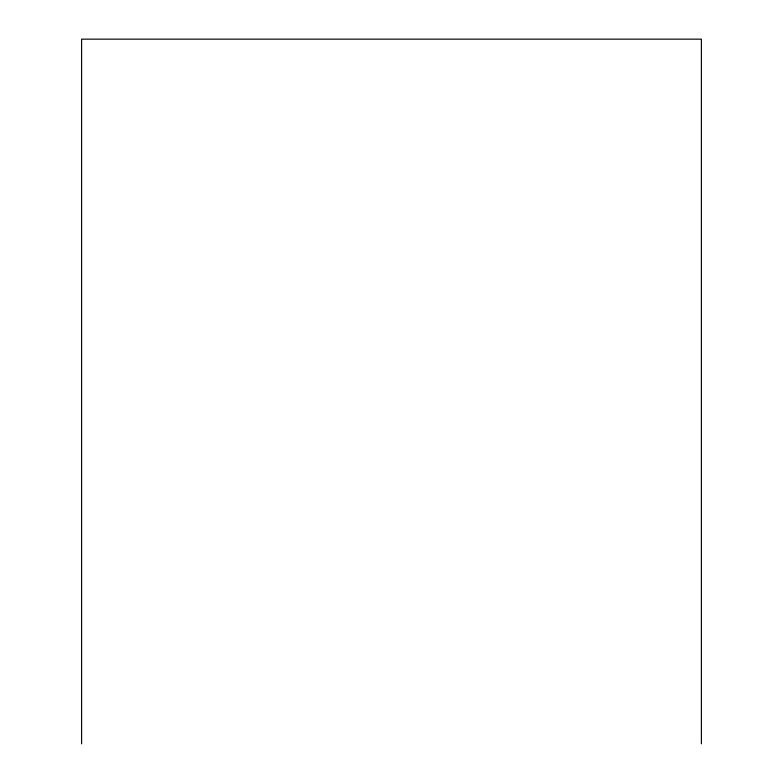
<?xml version="1.0" encoding="UTF-8"?>
<svg xmlns="http://www.w3.org/2000/svg" width="783" height="783" viewBox="0 0 783 783"><rect width="100%" height="100%" fill="white"/><g stroke="black" fill="none" stroke-linecap="round" stroke-linejoin="round"><path stroke-width="1.17" d="M701.392 743.85L701.392 39.15L81.608 39.15L81.608 743.85"/></g></svg>
